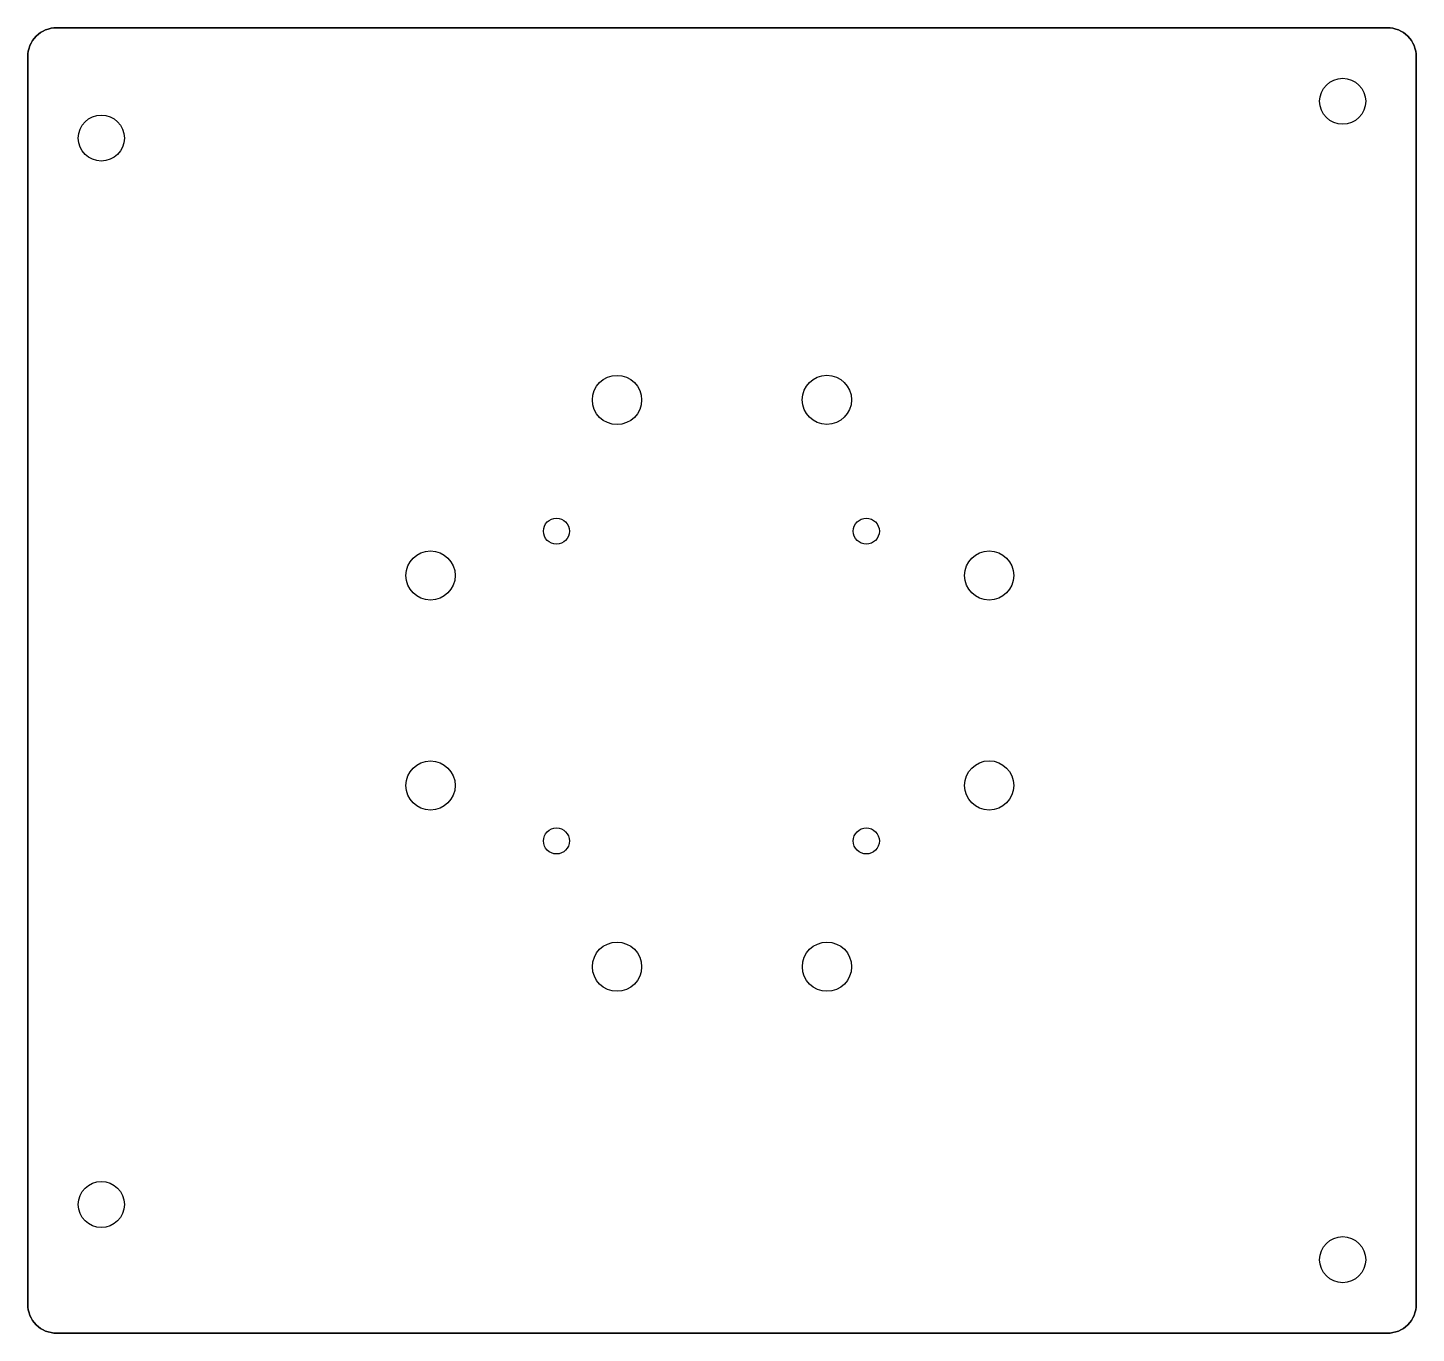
# Model space of a CAD drawing. Header units: millimetres. Extents: x 8.8 to 104.7, y 4.9 to 95.1.
import ezdxf

# ---------------------------------------------------------------- set-up
doc = ezdxf.new("R2010")
doc.units = ezdxf.units.MM
doc.layers.get('0').update_dxf_attribs({"linetype": 'CONTINUOUS'})

msp = doc.modelspace()

# ---------------------------------------------------------------- linework, layer by layer
for points in [[(10.794, 95.083, 0.414214), (8.794, 93.083), (8.794, 6.913, 0.414214), (10.794, 4.913), (102.684, 4.913, 0.414214), (104.684, 6.913), (104.684, 93.083, 0.414214), (102.684, 95.083)], [(10.794, 95.083), (102.684, 95.083, -0.414214), (104.684, 93.083), (104.684, 6.913, -0.414214), (102.684, 4.913), (10.794, 4.913, -0.414214), (8.794, 6.913), (8.794, 93.083, -0.414214)]]:
    msp.add_lwpolyline(points, format="xyb", close=True)
for centre, radius in [((99.604, 90.003), 1.59), ((99.604, 90.003), 1.59), ((13.874, 87.463), 1.59), ((13.874, 87.463), 1.59), ((49.488, 69.374), 1.7), ((49.488, 69.374), 1.7), ((63.984, 69.38), 1.7), ((63.984, 69.38), 1.7), ((45.305, 60.314), 0.9), ((45.305, 60.314), 0.9), ((66.705, 60.314), 0.9), ((66.705, 60.314), 0.9), ((36.611, 57.247), 1.7), ((36.611, 57.247), 1.7), ((75.188, 57.251), 1.7), ((75.188, 57.251), 1.7), ((36.611, 42.747), 1.7), ((36.611, 42.747), 1.7), ((75.188, 42.751), 1.7), ((75.188, 42.751), 1.7), ((45.305, 38.914), 0.9), ((45.305, 38.914), 0.9), ((66.705, 38.914), 0.9), ((66.705, 38.914), 0.9), ((49.489, 30.228), 1.7), ((49.489, 30.228), 1.7), ((63.989, 30.228), 1.7), ((63.989, 30.228), 1.7), ((13.874, 13.803), 1.59), ((13.874, 13.803), 1.59), ((99.604, 9.993), 1.59), ((99.604, 9.993), 1.59)]:
    msp.add_circle(centre, radius)

doc.saveas('drawing.dxf')
